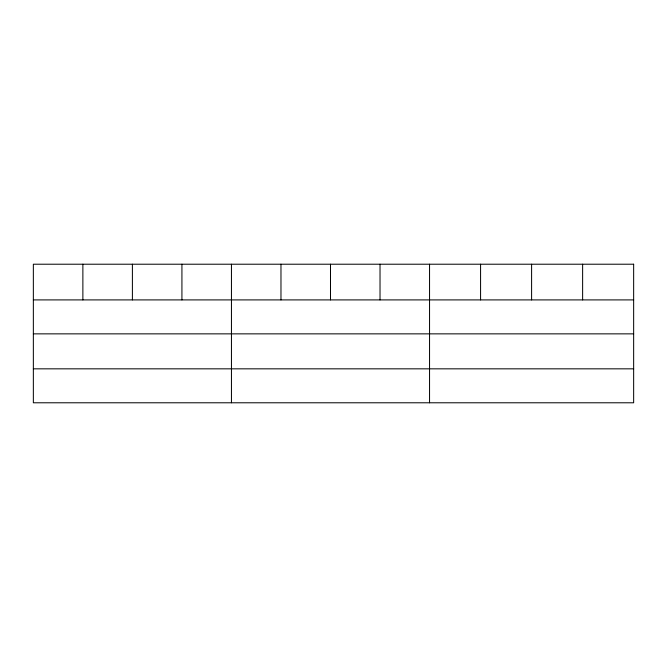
<?xml version="1.0" encoding="UTF-8"?>
<svg xmlns="http://www.w3.org/2000/svg" width="667" height="667" viewBox="0 0 667 667"><rect width="100%" height="100%" fill="white"/><g stroke="black" fill="none" stroke-linecap="round" stroke-linejoin="round"><path stroke-width="1" d="M33.35 299.908L633.65 299.908M33.35 333.859L633.65 333.859M33.35 368.834L633.65 368.834M582.625 264.215L582.625 299.908M531.599 264.215L531.599 299.908M480.573 264.215L480.573 299.908M429.548 264.215L429.548 402.785M380.023 264.215L380.023 299.908M330.498 264.215L330.498 299.908M280.974 264.215L280.974 299.908M231.449 264.215L231.449 402.785M181.924 264.215L181.924 299.908M132.4 264.215L132.4 299.908M82.875 264.215L82.875 299.908M633.65 264.215L33.35 264.215L33.35 402.785L633.65 402.785L633.65 264.215"/></g></svg>
